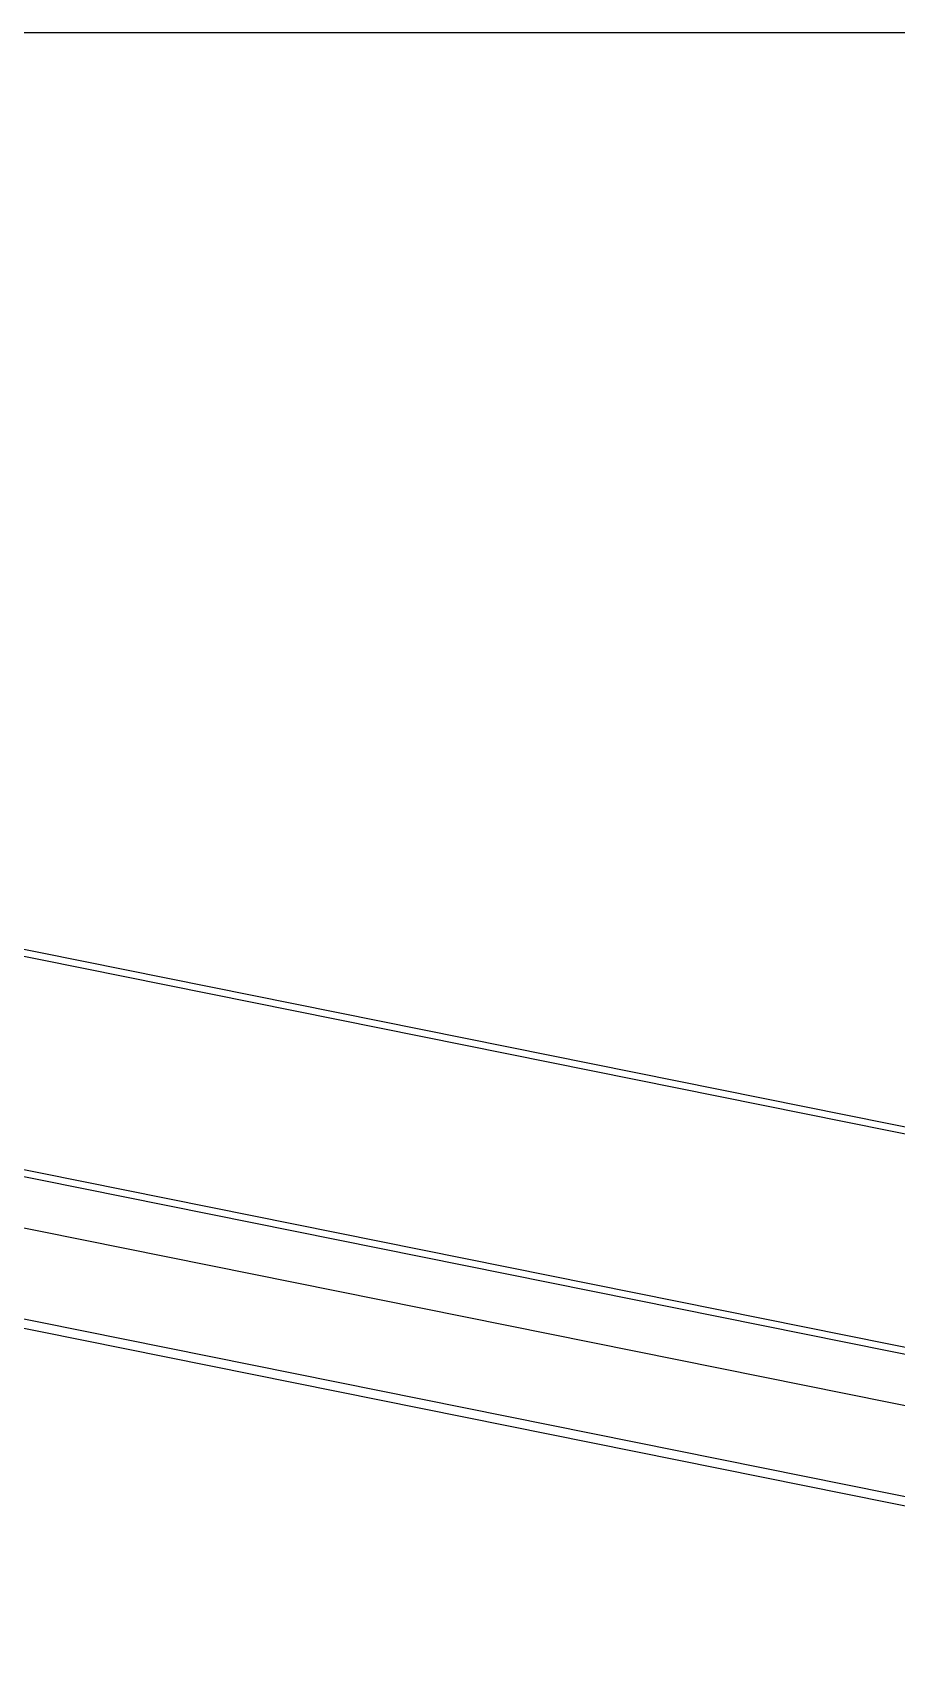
# Model space of a CAD drawing. Extents: x -3378 to 102197, y -3799 to 48702.
# Drawn here: x 85166 to 85456, y 23552 to 24103 of the extents above; entities that cross this region are included whole.
import ezdxf

# ---------------------------------------------------------------- set-up
doc = ezdxf.new("R2010")
doc.units = 0
for name, color, linetype in [('GM_SECT_15', 15, 'Continuous'), ('視覺模型鋁擠型暫替', 4, 'Continuous'), ('金屬面材 METAL PANEL', 2, 'Continuous')]:
    doc.layers.add(name, color=color, linetype=linetype)

msp = doc.modelspace()

# ---------------------------------------------------------------- linework, layer by layer
at = {"layer": 'GM_SECT_15'}
for p, q in [((83874.247, 23978.451, 0), (85652.628, 23619.687)), ((83876.547, 23980.333, 0), (85653.083, 23621.942)), ((84614.083, 23905.71), (85539.083, 23719.104)), ((84614.083, 23903.364), (85539.083, 23716.758))]:
    msp.add_line(p, q, dxfattribs=at)
at = {"layer": '視覺模型鋁擠型暫替', "linetype": 'Continuous'}
msp.add_line((85857.201, 24103.468, 0), (84035.788, 24103.468, 0), dxfattribs=at)
at = {"layer": '金屬面材 METAL PANEL'}
for p, q in [((83924.094, 23951.035), (85638.138, 23605.294)), ((83914.644, 23919.276), (85734.033, 23552.24)), ((83915.237, 23922.217), (85734.626, 23555.181))]:
    msp.add_line(p, q, dxfattribs=at)

doc.saveas('drawing.dxf')
